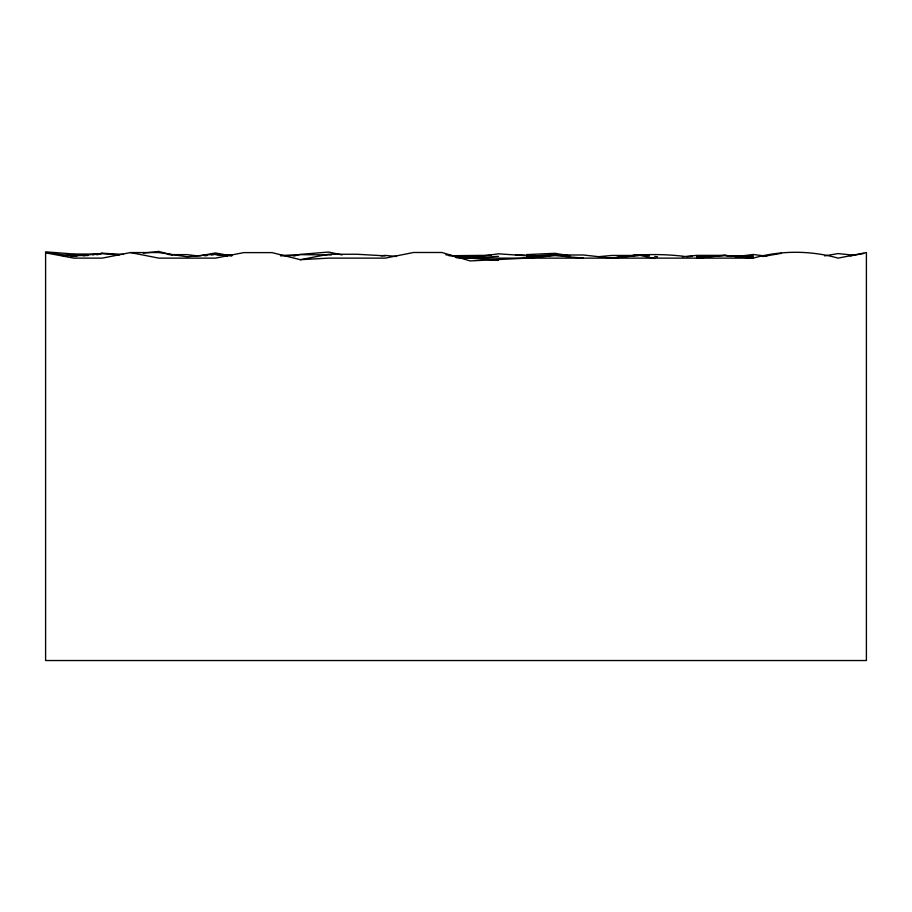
<?xml version="1.0" encoding="UTF-8"?>
<svg xmlns="http://www.w3.org/2000/svg" width="912" height="912" viewBox="0 0 912 912"><rect width="100%" height="100%" fill="white"/><g stroke="black" fill="none" stroke-linecap="round" stroke-linejoin="round"><path stroke-width="1.37" d="M96.82 254.87L102.212 253.205L123.439 254.437M156.123 252.1L158.813 251.473L172.288 254.995M293.596 255.816L300.333 254.38L328.639 252.043L342.114 254.938M227.555 255.85L215.426 254.129L187.12 256.774L158.813 252.567L130.507 252.567L102.212 258.13L73.906 258.13L45.6 252.841L73.906 256.01L102.212 253.684L119.187 254.961M130.507 252.567L158.813 258.13L215.426 258.13L243.721 252.613L272.027 252.613L300.333 259.692L328.639 254.254L356.934 254.254L385.24 255.85M199.249 255.919L215.426 252.966L231.591 255.919M850.223 255.941L863.71 253.49M92.773 254.847L102.212 253.205M762.626 256.523L781.493 253.319M824.619 255.884L838.094 253.582L855.08 255.337M464.493 258.598L498.454 253.81L535.253 256.363M204.641 255.827L207.332 255.474M211.379 254.938L215.426 254.402L232.4 255.212M63.122 255.862L73.906 254.459L84.691 255.862M735.665 256.739L753.187 254.471L766.661 256.215M649.412 255.805L639.973 254.63L611.667 258.13L583.361 254.995L555.066 254.995L526.76 258.13L470.147 260.923L441.853 252.487L413.546 252.487L385.24 258.13L328.639 258.13L300.333 259.692M65.413 255.873L73.906 254.893L88.054 255.588M639.973 254.881L611.667 258.13L639.973 255.383L654.793 258.518M296.081 255.577L280.52 255.44M143.252 253.08L158.813 251.473M682.427 256.762L696.574 255.383L724.88 255.383L753.187 258.13A157.229 157.229 0 0 1 838.094 258.13L866.4 252.544L866.4 660.527L45.6 660.527L45.6 251.837L73.906 254.026L97.96 254.072M696.574 258.13L724.88 255.406L753.187 258.13L464.493 258.13M380.999 255.816L385.24 255.406L396.56 256.5M598.933 256.66L611.667 255.463L638.56 255.463M464.493 257.777L480.054 257.252L456 257.366M526.76 258.13L555.066 255.599L583.361 258.13M686.668 256.751L692.333 256.329M71.068 256.363L76.733 256.397M453.173 256.42L470.147 258.13L498.454 256.34M280.52 255.782L300.333 254.63L331.33 254.961M533.497 255.85L526.76 254.596L555.066 253.308L569.886 255.839M696.574 256.625L724.88 255.463L753.187 258.13M491.374 255.28L448.921 255.736M463.079 257.64L477.227 257.64M168.72 254.63L187.12 254.63L197.904 255.964M219.667 255.143L232.4 255.143M729.133 255.862L753.187 255.862M71.068 256.169L73.906 256.169M729.133 256.375L753.187 256.375M456 257.583L472.986 257.64M456 257.446L470.147 257.583M219.667 255.235L232.4 255.497M478.64 257.64L456 257.264L461.666 257.594M532.414 256.705L526.76 256.34L555.066 254.63L564.494 255.805M470.147 258.13L498.454 260.308M654.793 256.466L657.495 256.796M526.76 254.596L536.188 255.77M445.888 254.79L466.112 257.583M639.973 254.608L645.365 255.736M215.426 254.402L218.116 254.995M515.44 254.824A272.756 272.756 0 0 1 525.346 255.109M632.871 255.463A254.573 254.573 0 0 1 638.548 255.041M641.387 254.893A254.573 254.573 0 0 1 683.886 256.318"/></g></svg>
